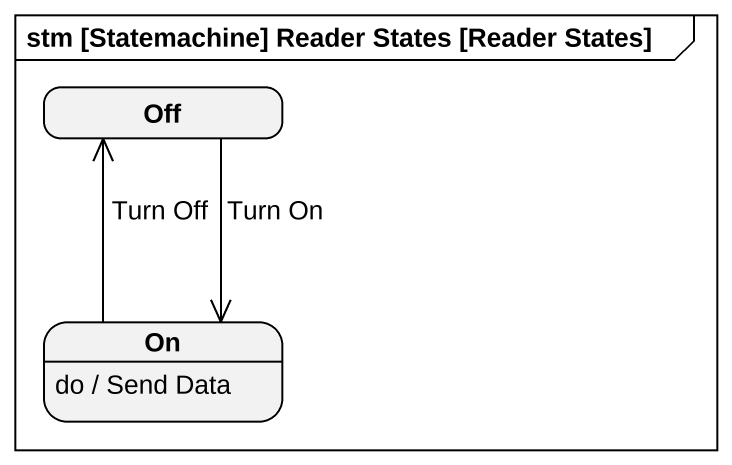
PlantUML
@startuml
mainframe stm [Statemachine] Reader States [Reader States]
hide empty description
state Off
state "On" as On_
On_ : do / Send Data
Off --> On_ : Turn On
On_ -up-> Off : Turn Off
@enduml
